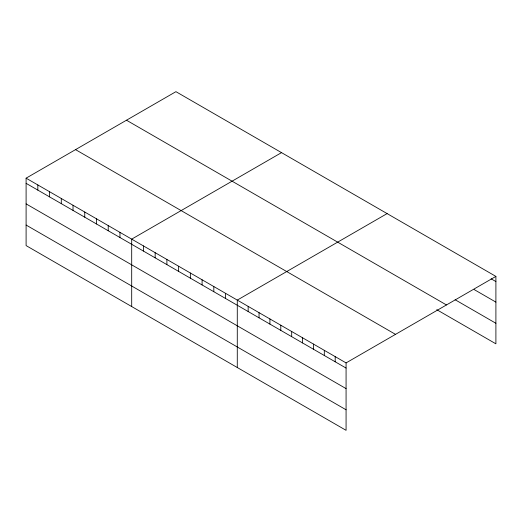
<?xml version="1.0" encoding="UTF-8"?>
<svg xmlns="http://www.w3.org/2000/svg" width="522" height="522" viewBox="0 0 522 522"><rect width="100%" height="100%" fill="white"/><g stroke="black" fill="none" stroke-linecap="round" stroke-linejoin="round"><path stroke-width="0.78" d="M26.1 178.172L346.073 362.907L346.073 430.33L26.1 245.594L26.1 178.172L175.927 91.67L495.9 276.406L495.9 343.828L436.744 309.676M281.521 152.633L131.694 239.135L131.694 306.558M387.109 213.596L237.282 300.098L237.282 367.521M346.073 362.907L495.9 276.406M491.143 278.82L495.9 281.567M474.139 289.553L495.9 302.114M455.106 299.726L495.9 323.281M126.487 120.217L446.46 304.952M75.54 149.625L395.513 334.361M26.1 183.333L346.073 368.069M26.1 203.88L346.073 388.616M26.1 225.047L346.073 409.783M335.196 356.624L335.196 361.785M324.312 350.347L324.312 355.508M313.435 344.063L313.435 349.225M302.558 337.78L302.558 342.941M291.681 331.503L291.681 336.664M280.797 325.219L280.797 330.38M269.92 318.942L269.92 324.103M259.042 312.658L259.042 317.82M248.159 306.375L248.159 311.536M225.55 293.325L225.55 298.486M213.818 286.552L213.818 291.713M202.086 279.772L202.086 284.934M190.354 272.999L190.354 278.161M178.622 266.227L178.622 271.388M166.89 259.454L166.89 264.615M155.158 252.681L155.158 257.842M143.426 245.908L143.426 251.069M119.956 232.362L119.956 237.523M108.224 225.589L108.224 230.75M96.492 218.816L96.492 223.977M84.76 212.036L84.76 217.198M73.028 205.263L73.028 210.425M61.296 198.49L61.296 203.652M49.564 191.718L49.564 196.879M37.832 184.945L37.832 190.106"/></g></svg>
